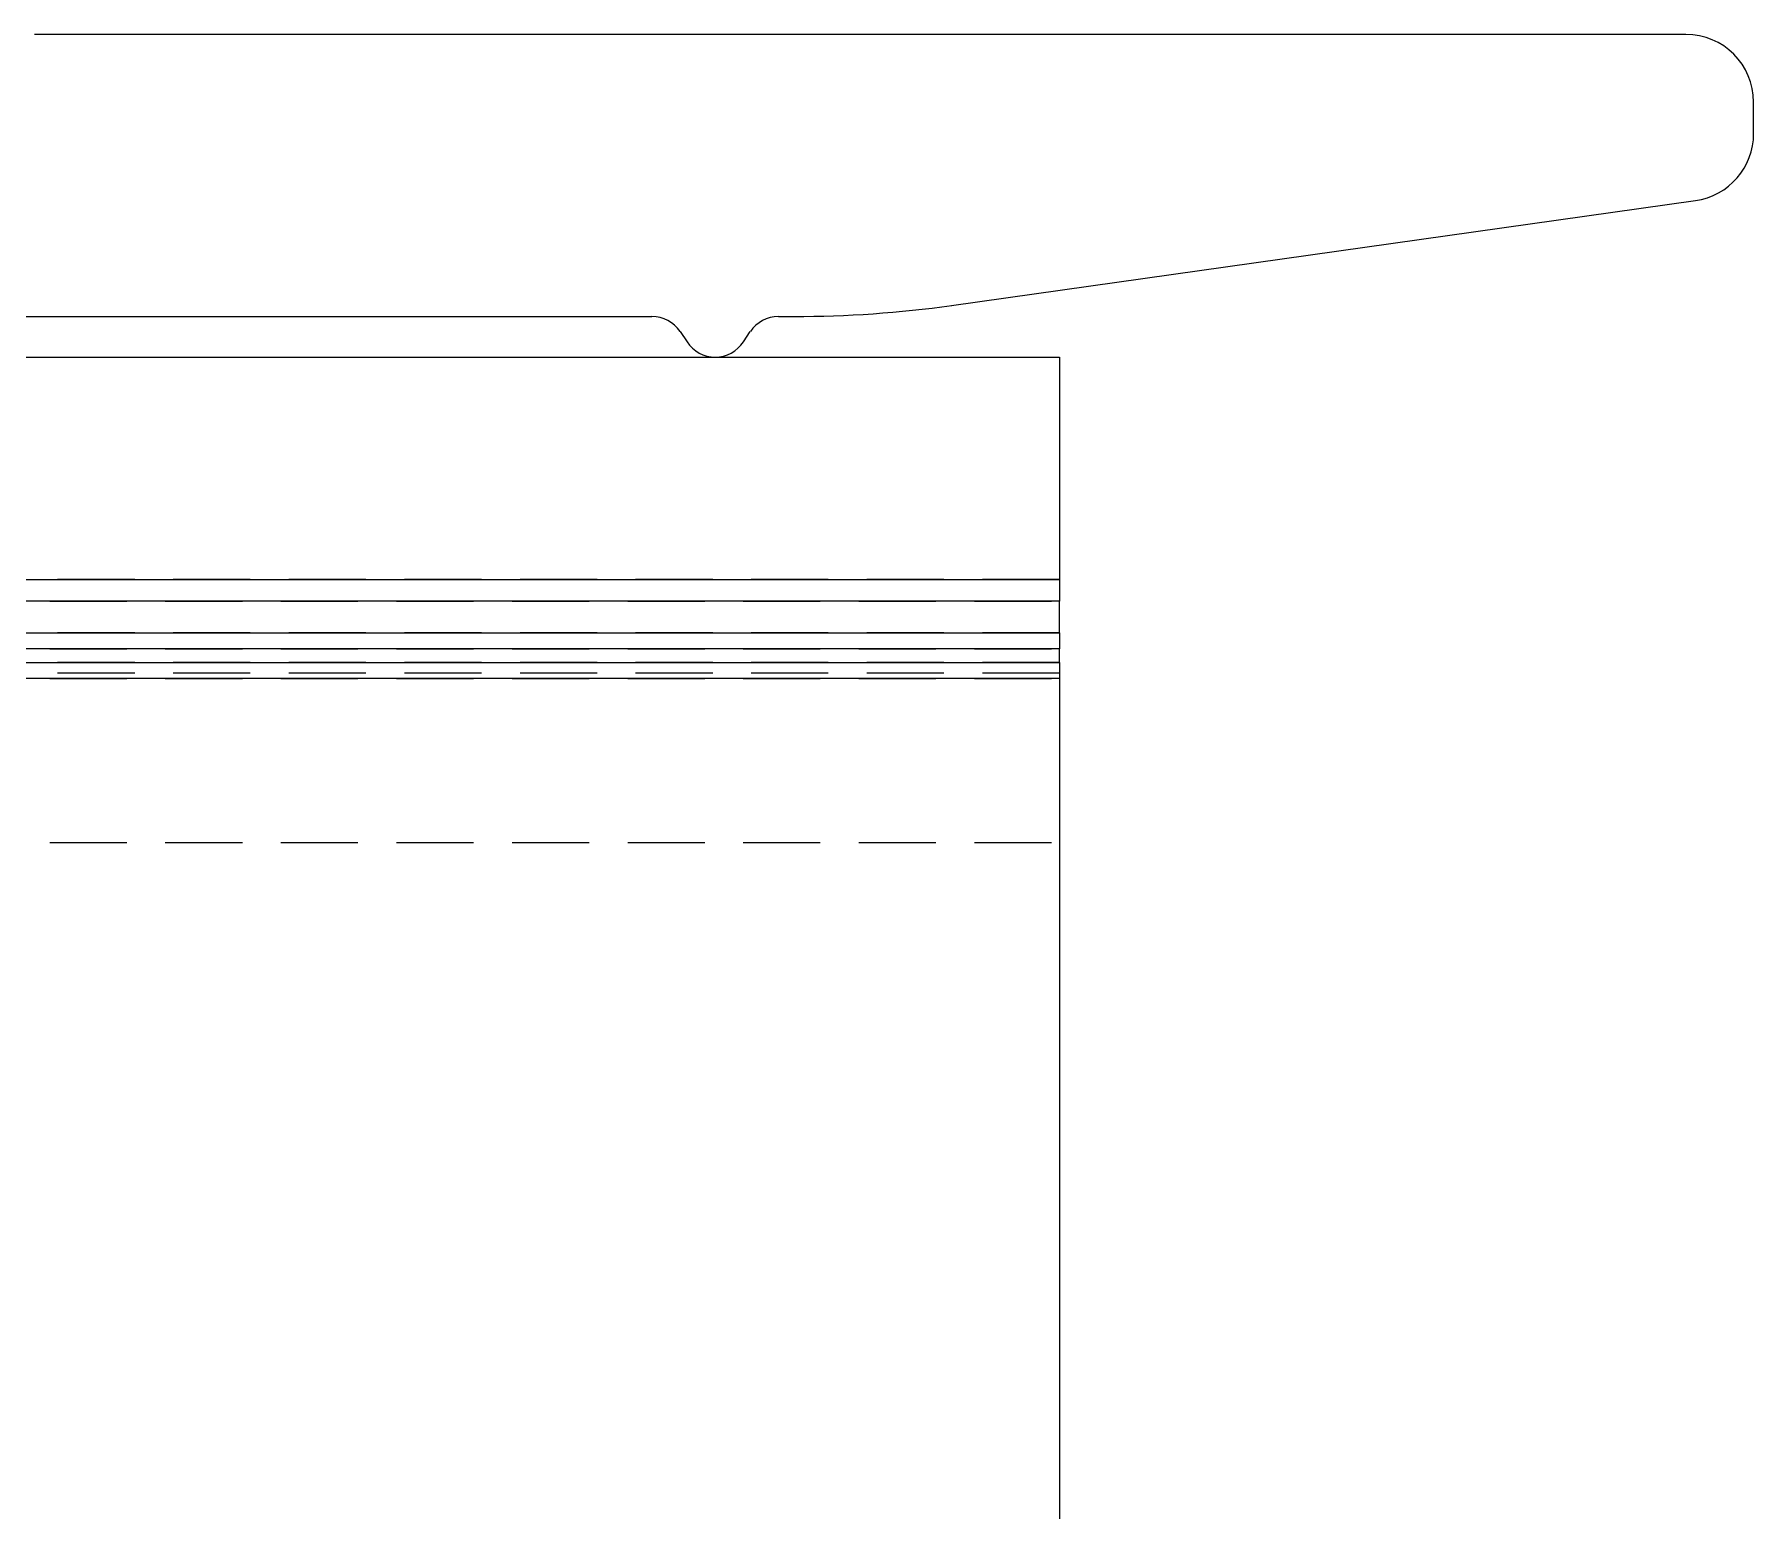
# Model space of a CAD drawing. Header units: millimetres. Extents: x 1522 to 2996, y -37 to 935.
# Drawn here: x 2349.42 to 2371.34, y 437.63 to 456.45 of the extents above; entities that cross this region are included whole.
import ezdxf

# ---------------------------------------------------------------- set-up
doc = ezdxf.new("R2010")
doc.units = ezdxf.units.MM
doc.linetypes.add('HIDDEN', pattern=[1.905, 1.27, -0.635])

# ---------------------------------------------------------------- blocks, each defined once
blk = doc.blocks.new('clampattachmentsideview')
at = {"color": 7, "linetype": 'Continuous', "lineweight": 15}
for p, q in [((3431.231, 493.028), (3404.014, 493.028)), ((3432.347, 491.394), (3432.347, 491.912)), ((3419.13, 488.56), (3431.387, 490.289)), ((3365.68, 488.378), (3414.191, 488.378)), ((3416.277, 488.378), (3416.533, 488.378)), ((3414.655, 488.129), (3414.769, 487.958)), ((3415.698, 487.958), (3415.812, 488.129)), ((3360.451, 487.71), (3420.907, 487.71)), ((3420.907, 487.71), (3420.907, 484.041)), ((3360.451, 484.041), (3420.907, 484.041)), ((3420.907, 484.041), (3420.907, 483.686)), ((3420.907, 483.686), (3360.451, 483.686)), ((3420.907, 483.166), (3420.907, 483.686)), ((3360.451, 483.166), (3420.907, 483.166)), ((3420.907, 483.166), (3420.907, 482.903)), ((3420.907, 482.903), (3360.451, 482.903)), ((3420.907, 482.675), (3420.907, 482.903)), ((3360.451, 482.675), (3420.907, 482.675)), ((3420.907, 482.675), (3420.907, 482.412)), ((3420.907, 482.412), (3360.451, 482.412)), ((3420.907, 482.412), (3420.907, 465.978))]:
    blk.add_line(p, q, dxfattribs=at)
at = {"color": 7, "linetype": 'HIDDEN', "lineweight": 0}
for p, q in [((3420.907, 484.041), (3360.451, 484.041)), ((3360.451, 483.686), (3420.907, 483.686)), ((3420.907, 483.166), (3360.451, 483.166)), ((3360.451, 482.903), (3420.907, 482.903)), ((3420.907, 482.675), (3360.451, 482.675)), ((3420.907, 482.501), (3360.451, 482.501)), ((3360.451, 482.412), (3420.907, 482.412)), ((3360.451, 479.711), (3420.907, 479.711))]:
    blk.add_line(p, q, dxfattribs=at)
at = {"color": 7, "linetype": 'Continuous', "lineweight": 15}
for centre, radius, start, end in [((3431.231, 491.912), 1.116, 0, 90), ((3431.231, 491.394), 1.116, 278.0272, 0), ((3416.533, 506.98), 18.602, 270, 278.0272), ((3414.191, 487.82), 0.558, 33.6901, 90), ((3416.277, 487.82), 0.558, 90, 146.3099), ((3415.234, 488.268), 0.558, 213.6901, 326.3099)]:
    blk.add_arc(centre, radius, start, end, dxfattribs=at)

msp = doc.modelspace()

# ---------------------------------------------------------------- block references
at = {"xscale": 0.7734714251250002, "yscale": 0.7734714251250002, "zscale": 0.7734714251250002}
msp.add_blockref('clampattachmentsideview', (-283.486, 75.109), dxfattribs=at)

doc.saveas('drawing.dxf')
